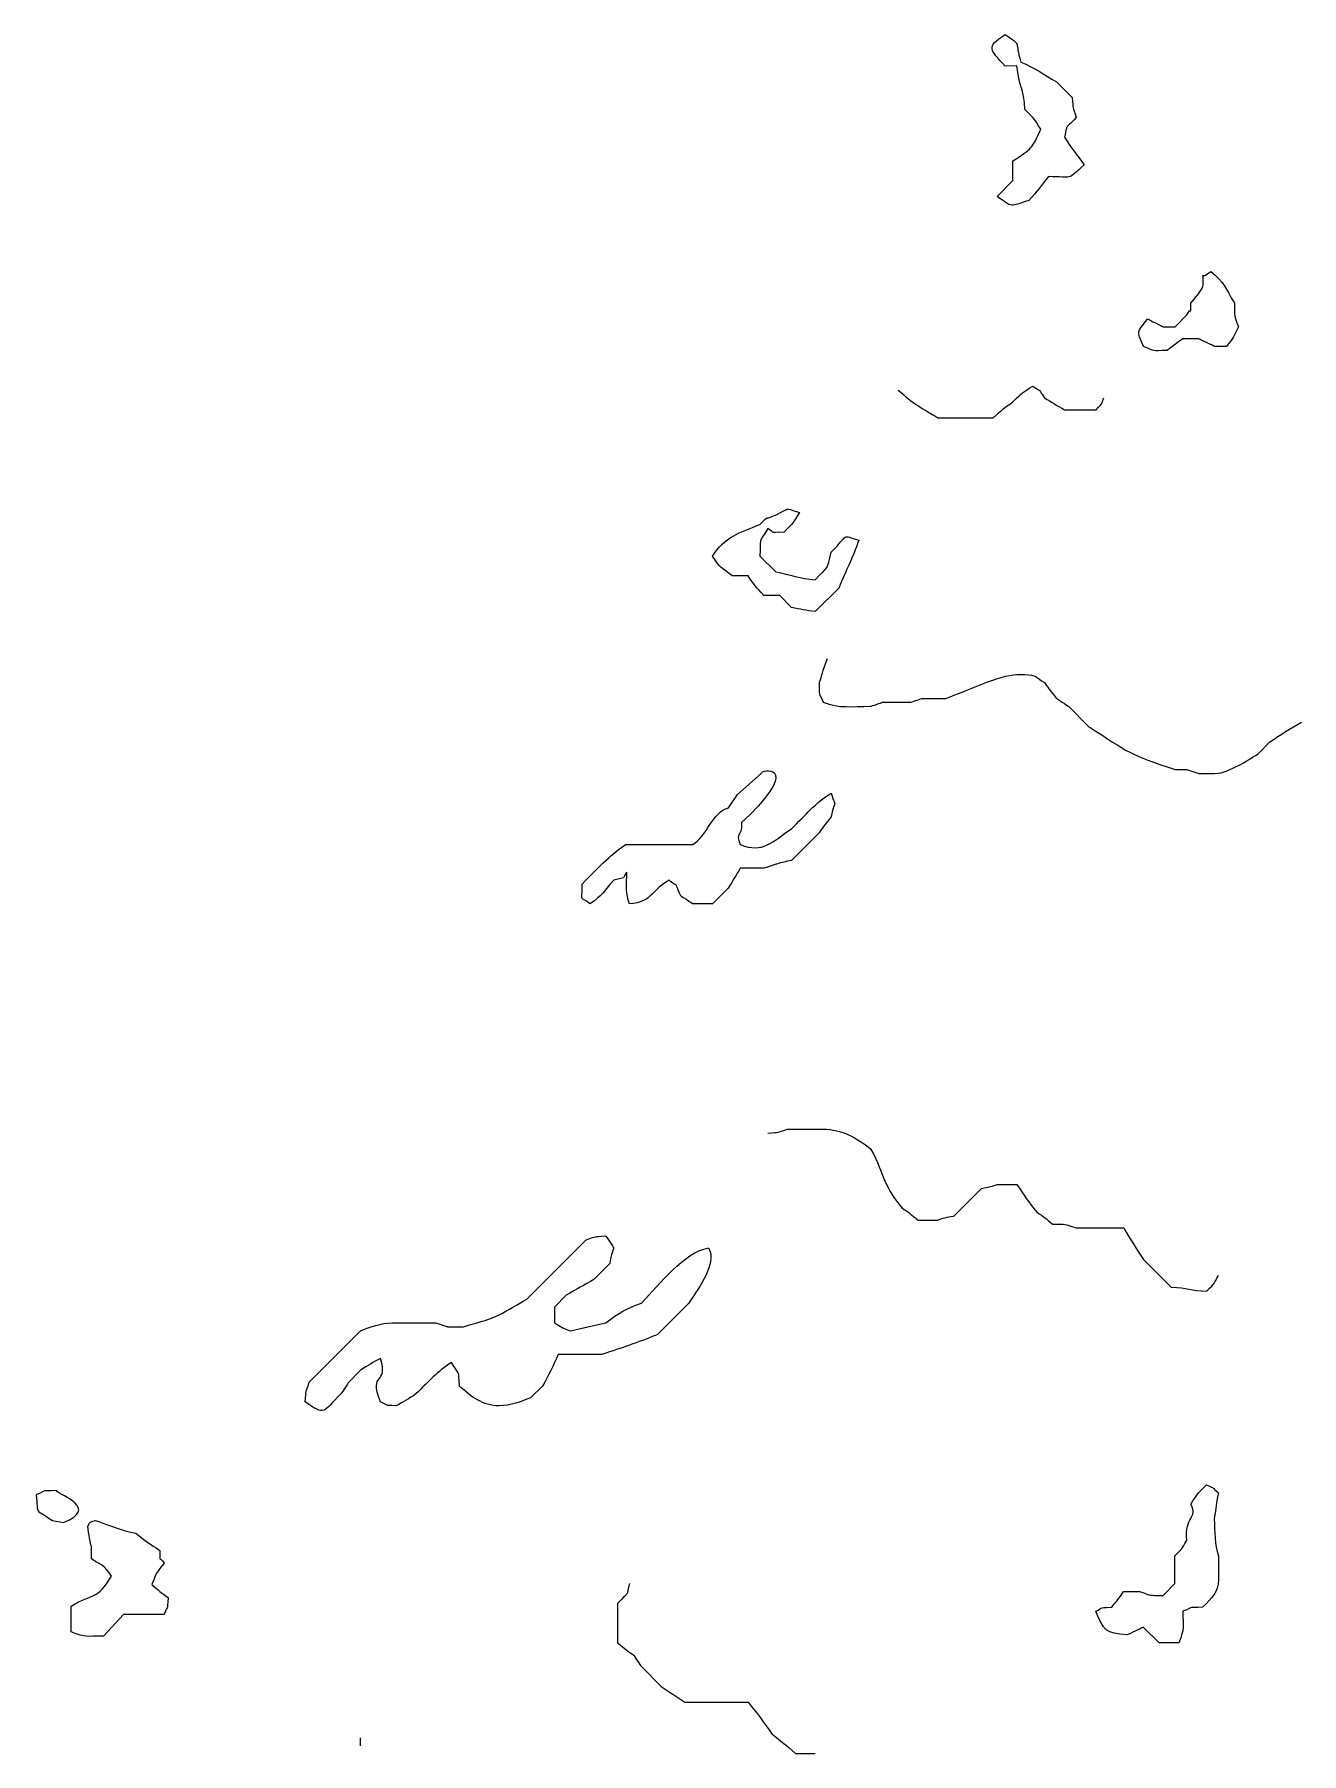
# Model space of a CAD drawing. Header units: millimetres. Extents: x -6423 to -1759, y 6 to 2012.
# Drawn here: x -2159.4 to -2111.3, y 1199.3 to 1264.5 of the extents above; entities that cross this region are included whole.
import ezdxf

# ---------------------------------------------------------------- set-up
doc = ezdxf.new("R2010")
doc.units = ezdxf.units.MM
doc.header["$MEASUREMENT"] = 0
doc.layers.add('layer 1', color=7, linetype='Continuous')

msp = doc.modelspace()

# ---------------------------------------------------------------- linework, layer by layer
at = {"layer": 'layer 1', "color": 177, "lineweight": 9}
for points, knots in [([(-2119.5545, 1259.5815), (-2119.8114, 1259.9617), (-2120.0662, 1260.2422), (-2120.304, 1260.6313), (-2120.304, 1260.6313), (-2120.1401, 1261.2347), (-2120.3476, 1260.8335), (-2119.8542, 1261.3806), (-2119.8542, 1261.3806), (-2120.0003, 1261.8206), (-2119.9678, 1261.6565), (-2120.0041, 1262.1304), (-2120.0041, 1262.1304), (-2120.0041, 1262.1304), (-2120.604, 1262.7302), (-2120.604, 1262.7302), (-2120.604, 1262.7302), (-2121.0716, 1263.0104), (-2121.454, 1263.2684), (-2121.9531, 1263.4798), (-2121.9531, 1263.4798), (-2122.2204, 1264.3038), (-2121.8787, 1264.0717), (-2122.5529, 1264.5291), (-2122.5529, 1264.5291), (-2123.2988, 1264.0229), (-2123.1284, 1263.9681), (-2122.5529, 1263.3297), (-2122.5529, 1263.3297), (-2122.5529, 1263.3297), (-2122.1031, 1263.3298), (-2122.1031, 1263.3298), (-2122.1031, 1263.3298), (-2122.046, 1262.583), (-2121.8206, 1262.4829), (-2121.8032, 1261.6805), (-2121.8032, 1261.6805), (-2121.4223, 1261.2995), (-2121.4569, 1261.3447), (-2121.2035, 1260.9308), (-2121.2035, 1260.9308), (-2121.5219, 1260.1779), (-2121.5679, 1260.1946), (-2122.2529, 1259.7315), (-2122.2529, 1259.7315), (-2122.2529, 1259.7315), (-2122.2529, 1258.9817), (-2122.2529, 1258.9817), (-2122.2529, 1258.9817), (-2122.2529, 1258.9817), (-2122.8528, 1258.3823), (-2122.8528, 1258.3823), (-2122.8528, 1258.3823), (-2122.2349, 1257.9421), (-2122.3978, 1257.9908), (-2121.6534, 1258.2324), (-2121.6534, 1258.2324), (-2121.3311, 1258.5812), (-2121.1884, 1258.7806), (-2120.9035, 1259.1318), (-2120.9035, 1259.1318), (-2119.959, 1259.1319), (-2120.2454, 1258.9586), (-2119.5545, 1259.5815)], [0, 0, 0, 0, 0.0588235, 0.0588235, 0.0588235, 0.0588235, 0.1176471, 0.1176471, 0.1176471, 0.1176471, 0.1764706, 0.1764706, 0.1764706, 0.1764706, 0.2352941, 0.2352941, 0.2352941, 0.2352941, 0.2941176, 0.2941176, 0.2941176, 0.2941176, 0.3529412, 0.3529412, 0.3529412, 0.3529412, 0.4117647, 0.4117647, 0.4117647, 0.4117647, 0.4705882, 0.4705882, 0.4705882, 0.4705882, 0.5294118, 0.5294118, 0.5294118, 0.5294118, 0.5882353, 0.5882353, 0.5882353, 0.5882353, 0.6470588, 0.6470588, 0.6470588, 0.6470588, 0.7058824, 0.7058824, 0.7058824, 0.7058824, 0.7647059, 0.7647059, 0.7647059, 0.7647059, 0.8235294, 0.8235294, 0.8235294, 0.8235294, 0.8823529, 0.8823529, 0.8823529, 0.8823529, 1, 1, 1, 1]), ([(-2113.8571, 1254.3343), (-2114.2019, 1254.9099), (-2114.234, 1255.1394), (-2114.7566, 1255.5335), (-2114.7566, 1255.5335), (-2115.2244, 1255.1462), (-2114.9782, 1255.7116), (-2115.0568, 1254.9339), (-2115.0568, 1254.9339), (-2115.2382, 1254.6501), (-2115.2874, 1254.606), (-2115.5064, 1254.3343), (-2115.5064, 1254.3343), (-2115.5064, 1253.7367), (-2115.4812, 1254.291), (-2115.6562, 1253.8846), (-2115.6562, 1253.8846), (-2115.6562, 1253.8846), (-2116.1062, 1253.4345), (-2116.1062, 1253.4345), (-2116.1062, 1253.4345), (-2116.1062, 1253.4345), (-2116.556, 1253.4348), (-2116.556, 1253.4348), (-2116.556, 1253.4348), (-2116.6515, 1253.489), (-2117.0515, 1253.6798), (-2117.1556, 1253.7344), (-2117.1556, 1253.7344), (-2117.5715, 1253.1506), (-2117.5684, 1253.3619), (-2117.3055, 1252.6848), (-2117.3055, 1252.6848), (-2116.7926, 1252.4859), (-2117.0222, 1252.5352), (-2116.4059, 1252.5352), (-2116.4059, 1252.5352), (-2116.1365, 1252.748), (-2116.0801, 1252.8017), (-2115.8063, 1252.9848), (-2115.8063, 1252.9848), (-2115.8063, 1252.9848), (-2115.2065, 1252.9849), (-2115.2065, 1252.9849), (-2115.2065, 1252.9849), (-2115.1109, 1252.9302), (-2114.7106, 1252.7394), (-2114.6068, 1252.6848), (-2114.6068, 1252.6848), (-2114.6068, 1252.6848), (-2114.1571, 1252.6848), (-2114.1571, 1252.6848), (-2114.1571, 1252.6848), (-2113.8427, 1253.1162), (-2113.9288, 1252.9797), (-2113.7074, 1253.4348), (-2113.7074, 1253.4348), (-2113.8679, 1253.9303), (-2113.8573, 1253.7684), (-2113.8571, 1254.3343)], [0, 0, 0, 0, 0.0625, 0.0625, 0.0625, 0.0625, 0.125, 0.125, 0.125, 0.125, 0.1875, 0.1875, 0.1875, 0.1875, 0.25, 0.25, 0.25, 0.25, 0.3125, 0.3125, 0.3125, 0.3125, 0.375, 0.375, 0.375, 0.375, 0.4375, 0.4375, 0.4375, 0.4375, 0.5, 0.5, 0.5, 0.5, 0.5625, 0.5625, 0.5625, 0.5625, 0.625, 0.625, 0.625, 0.625, 0.6875, 0.6875, 0.6875, 0.6875, 0.75, 0.75, 0.75, 0.75, 0.8125, 0.8125, 0.8125, 0.8125, 0.875, 0.875, 0.875, 0.875, 1, 1, 1, 1]), ([(-2126.601, 1251.0359), (-2126.0238, 1250.5029), (-2125.7202, 1250.357), (-2125.1016, 1249.9863), (-2125.1016, 1249.9863), (-2125.1016, 1249.9863), (-2123.0029, 1249.9862), (-2123.0029, 1249.9862), (-2123.0029, 1249.9862), (-2122.6503, 1250.3111), (-2122.6166, 1250.3403), (-2122.2529, 1250.5861), (-2122.2529, 1250.5861), (-2121.872, 1250.9668), (-2121.9173, 1250.9327), (-2121.5033, 1251.1857), (-2121.5033, 1251.1857), (-2121.0397, 1250.8519), (-2121.3944, 1251.2058), (-2121.0536, 1250.7359), (-2121.0536, 1250.7359), (-2120.7934, 1250.5826), (-2120.5633, 1250.4417), (-2120.304, 1250.2864), (-2120.304, 1250.2864), (-2120.304, 1250.2864), (-2119.1049, 1250.2864), (-2119.1049, 1250.2864), (-2119.1049, 1250.2864), (-2118.7929, 1250.5976), (-2118.9063, 1250.5574), (-2118.8046, 1250.7359)], [0, 0, 0, 0, 0.1111111, 0.1111111, 0.1111111, 0.1111111, 0.2222222, 0.2222222, 0.2222222, 0.2222222, 0.3333333, 0.3333333, 0.3333333, 0.3333333, 0.4444444, 0.4444444, 0.4444444, 0.4444444, 0.5555556, 0.5555556, 0.5555556, 0.5555556, 0.6666667, 0.6666667, 0.6666667, 0.6666667, 0.7777778, 0.7777778, 0.7777778, 0.7777778, 1, 1, 1, 1]), ([(-2128.1, 1245.3386), (-2128.8032, 1245.5424), (-2128.4255, 1245.5972), (-2129.1495, 1244.8887), (-2129.1495, 1244.8887), (-2129.2964, 1244.1924), (-2129.251, 1244.3792), (-2129.7493, 1243.8395), (-2129.7493, 1243.8395), (-2130.3174, 1243.883), (-2130.7037, 1244.0363), (-2131.2484, 1244.1392), (-2131.2484, 1244.1392), (-2131.2484, 1244.1392), (-2131.8482, 1244.7388), (-2131.8482, 1244.7388), (-2131.8482, 1244.7388), (-2131.832, 1245.4907), (-2131.9128, 1245.1572), (-2131.5484, 1245.7885), (-2131.5484, 1245.7885), (-2131.2433, 1245.5877), (-2131.5718, 1245.6521), (-2130.9488, 1245.6384), (-2130.9488, 1245.6384), (-2130.5679, 1246.0195), (-2130.6023, 1245.9743), (-2130.3491, 1246.3881), (-2130.3491, 1246.3881), (-2131.0328, 1246.6011), (-2130.5989, 1246.5589), (-2131.3985, 1246.2383), (-2131.3985, 1246.2383), (-2131.6641, 1246.0969), (-2131.4486, 1246.3436), (-2131.8482, 1245.9381), (-2131.8482, 1245.9381), (-2132.6092, 1245.6332), (-2133.1965, 1245.4597), (-2133.6476, 1244.7388), (-2133.6476, 1244.7388), (-2133.3046, 1244.2216), (-2133.4053, 1244.4009), (-2132.8978, 1243.9894), (-2132.8978, 1243.9894), (-2132.8978, 1243.9894), (-2132.2981, 1243.9893), (-2132.2981, 1243.9893), (-2132.2981, 1243.9893), (-2132.0538, 1243.624), (-2132.0225, 1243.5909), (-2131.6983, 1243.2394), (-2131.6983, 1243.2394), (-2131.6983, 1243.2394), (-2131.0987, 1243.2397), (-2131.0987, 1243.2397), (-2131.0987, 1243.2397), (-2131.0987, 1243.2397), (-2130.6489, 1242.7897), (-2130.6489, 1242.7897), (-2130.6489, 1242.7897), (-2130.3155, 1242.7269), (-2130.1055, 1242.6673), (-2129.7493, 1242.64), (-2129.7493, 1242.64), (-2129.7493, 1242.64), (-2128.8498, 1243.5395), (-2128.8498, 1243.5395), (-2128.8498, 1243.5395), (-2128.5913, 1244.1842), (-2128.3356, 1244.6584), (-2128.1, 1245.3386)], [0, 0, 0, 0, 0.0526316, 0.0526316, 0.0526316, 0.0526316, 0.1052632, 0.1052632, 0.1052632, 0.1052632, 0.1578947, 0.1578947, 0.1578947, 0.1578947, 0.2105263, 0.2105263, 0.2105263, 0.2105263, 0.2631579, 0.2631579, 0.2631579, 0.2631579, 0.3157895, 0.3157895, 0.3157895, 0.3157895, 0.3684211, 0.3684211, 0.3684211, 0.3684211, 0.4210526, 0.4210526, 0.4210526, 0.4210526, 0.4736842, 0.4736842, 0.4736842, 0.4736842, 0.5263158, 0.5263158, 0.5263158, 0.5263158, 0.5789474, 0.5789474, 0.5789474, 0.5789474, 0.6315789, 0.6315789, 0.6315789, 0.6315789, 0.6842105, 0.6842105, 0.6842105, 0.6842105, 0.7368421, 0.7368421, 0.7368421, 0.7368421, 0.7894737, 0.7894737, 0.7894737, 0.7894737, 0.8421053, 0.8421053, 0.8421053, 0.8421053, 0.8947368, 0.8947368, 0.8947368, 0.8947368, 1, 1, 1, 1]), ([(-2129.2997, 1240.841), (-2129.4441, 1240.4882), (-2129.4819, 1240.3036), (-2129.5994, 1239.9414), (-2129.5994, 1239.9414), (-2129.5994, 1239.3387), (-2129.6254, 1239.6448), (-2129.4494, 1239.1917), (-2129.4494, 1239.1917), (-2128.829, 1238.951), (-2128.3595, 1239.0419), (-2127.6503, 1239.0419), (-2127.6503, 1239.0419), (-2127.6413, 1239.0458), (-2127.2257, 1239.1826), (-2127.2005, 1239.1915), (-2127.2005, 1239.1915), (-2127.2005, 1239.1915), (-2126.1512, 1239.1915), (-2126.1512, 1239.1915), (-2126.1512, 1239.1915), (-2126.1421, 1239.1957), (-2125.7263, 1239.3326), (-2125.7013, 1239.3414), (-2125.7013, 1239.3414), (-2125.7013, 1239.3414), (-2124.8018, 1239.3414), (-2124.8018, 1239.3414), (-2124.8018, 1239.3414), (-2124.1231, 1239.5766), (-2122.741, 1240.2412), (-2122.1033, 1240.241), (-2122.1033, 1240.241), (-2122.1033, 1240.241), (-2121.8033, 1240.241), (-2121.8033, 1240.241), (-2121.8033, 1240.241), (-2121.367, 1240.241), (-2121.3956, 1240.1387), (-2121.0536, 1239.9414), (-2121.0536, 1239.9414), (-2120.8721, 1239.6577), (-2120.823, 1239.6132), (-2120.6037, 1239.3414), (-2120.6037, 1239.3414), (-2120.5864, 1239.332), (-2120.1795, 1239.0581), (-2120.1541, 1239.0416), (-2120.1541, 1239.0416), (-2120.1541, 1239.0416), (-2119.4044, 1238.292), (-2119.4044, 1238.292), (-2119.4044, 1238.292), (-2117.8521, 1237.2767), (-2117.8468, 1237.2073), (-2116.1059, 1236.6427), (-2116.1059, 1236.6427), (-2116.1059, 1236.6427), (-2115.6563, 1236.6427), (-2115.6563, 1236.6427), (-2115.6563, 1236.6427), (-2115.6473, 1236.6388), (-2115.2316, 1236.502), (-2115.2065, 1236.493), (-2115.2065, 1236.493), (-2115.2065, 1236.493), (-2114.6068, 1236.4928), (-2114.6068, 1236.4928), (-2114.6068, 1236.4928), (-2114.2485, 1236.493), (-2113.9992, 1236.6571), (-2113.7075, 1236.7929), (-2113.7075, 1236.7929), (-2113.4199, 1236.9436), (-2113.2333, 1237.0622), (-2112.9575, 1237.2425), (-2112.9575, 1237.2425), (-2112.9575, 1237.2425), (-2112.5078, 1237.6925), (-2112.5078, 1237.6925), (-2112.5078, 1237.6925), (-2112.0883, 1237.9667), (-2111.7469, 1238.2075), (-2111.3086, 1238.4421)], [0, 0, 0, 0, 0.0454545, 0.0454545, 0.0454545, 0.0454545, 0.0909091, 0.0909091, 0.0909091, 0.0909091, 0.1363636, 0.1363636, 0.1363636, 0.1363636, 0.1818182, 0.1818182, 0.1818182, 0.1818182, 0.2272727, 0.2272727, 0.2272727, 0.2272727, 0.2727273, 0.2727273, 0.2727273, 0.2727273, 0.3181818, 0.3181818, 0.3181818, 0.3181818, 0.3636364, 0.3636364, 0.3636364, 0.3636364, 0.4090909, 0.4090909, 0.4090909, 0.4090909, 0.4545455, 0.4545455, 0.4545455, 0.4545455, 0.5, 0.5, 0.5, 0.5, 0.5454545, 0.5454545, 0.5454545, 0.5454545, 0.5909091, 0.5909091, 0.5909091, 0.5909091, 0.6363636, 0.6363636, 0.6363636, 0.6363636, 0.6818182, 0.6818182, 0.6818182, 0.6818182, 0.7272727, 0.7272727, 0.7272727, 0.7272727, 0.7727273, 0.7727273, 0.7727273, 0.7727273, 0.8181818, 0.8181818, 0.8181818, 0.8181818, 0.8636364, 0.8636364, 0.8636364, 0.8636364, 0.9090909, 0.9090909, 0.9090909, 0.9090909, 1, 1, 1, 1]), ([(-2137.0252, 1232.5376), (-2136.7156, 1233.157), (-2137.0787, 1232.274), (-2136.7959, 1231.5455), (-2136.7959, 1231.5455), (-2135.898, 1231.6339), (-2136.0905, 1231.9593), (-2135.2965, 1232.4448), (-2135.2965, 1232.4448), (-2134.8603, 1232.0812), (-2135.1567, 1232.4971), (-2134.8467, 1231.8453), (-2134.8467, 1231.8453), (-2134.8212, 1231.8289), (-2134.4149, 1231.555), (-2134.397, 1231.5455), (-2134.397, 1231.5455), (-2134.397, 1231.5455), (-2133.6473, 1231.5452), (-2133.6473, 1231.5452), (-2133.6473, 1231.5452), (-2133.6473, 1231.5452), (-2133.0478, 1232.1452), (-2133.0478, 1232.1452), (-2133.0478, 1232.1452), (-2132.8924, 1232.4046), (-2132.7513, 1232.6346), (-2132.5978, 1232.8945), (-2132.5978, 1232.8945), (-2132.5978, 1232.8945), (-2131.6983, 1232.8948), (-2131.6983, 1232.8948), (-2131.6983, 1232.8948), (-2131.3045, 1233.0311), (-2131.0741, 1233.1144), (-2130.6489, 1233.1945), (-2130.6489, 1233.1945), (-2130.6489, 1233.1945), (-2129.5994, 1234.2439), (-2129.5994, 1234.2439), (-2129.5994, 1234.2439), (-2129.4163, 1234.518), (-2129.3626, 1234.5744), (-2129.1495, 1234.8438), (-2129.1495, 1234.8438), (-2128.999, 1235.6416), (-2128.9355, 1235.0558), (-2129.1495, 1235.7434), (-2129.1495, 1235.7434), (-2129.7425, 1235.3805), (-2130.1283, 1234.9146), (-2130.6489, 1234.3941), (-2130.6489, 1234.3941), (-2131.4064, 1233.8987), (-2131.7151, 1233.4516), (-2132.5978, 1233.7941), (-2132.5978, 1233.7941), (-2132.797, 1234.3073), (-2132.5428, 1234.0112), (-2132.5428, 1234.6275), (-2132.5428, 1234.6275), (-2132.5428, 1234.6275), (-2132.2318, 1234.9296), (-2132.2318, 1234.9296), (-2132.2318, 1234.9296), (-2130.2943, 1236.8674), (-2131.8086, 1236.6607), (-2131.8086, 1236.4885), (-2131.8086, 1236.4885), (-2131.8086, 1236.4885), (-2132.7037, 1235.6928), (-2132.7037, 1235.6928), (-2132.7037, 1235.6928), (-2132.7037, 1235.6928), (-2133.0455, 1235.1932), (-2133.0455, 1235.1932), (-2133.0455, 1235.1932), (-2133.6479, 1235.0333), (-2133.8646, 1234.1132), (-2134.397, 1233.7943), (-2134.397, 1233.7943), (-2134.397, 1233.7943), (-2136.9458, 1233.7941), (-2136.9458, 1233.7941), (-2136.9458, 1233.7941), (-2137.589, 1233.3596), (-2138.0175, 1232.8726), (-2138.595, 1232.2951), (-2138.595, 1232.2951), (-2138.5771, 1231.4714), (-2138.7113, 1231.903), (-2138.2953, 1231.5455), (-2138.2953, 1231.5455), (-2137.7852, 1231.8835), (-2137.85, 1231.9527), (-2137.3955, 1232.4449), (-2137.3955, 1232.4449), (-2137.3955, 1232.4449), (-2137.0252, 1232.5376), (-2137.0252, 1232.5376)], [0, 0, 0, 0, 0.0384615, 0.0384615, 0.0384615, 0.0384615, 0.0769231, 0.0769231, 0.0769231, 0.0769231, 0.1153846, 0.1153846, 0.1153846, 0.1153846, 0.1538462, 0.1538462, 0.1538462, 0.1538462, 0.1923077, 0.1923077, 0.1923077, 0.1923077, 0.2307692, 0.2307692, 0.2307692, 0.2307692, 0.2692308, 0.2692308, 0.2692308, 0.2692308, 0.3076923, 0.3076923, 0.3076923, 0.3076923, 0.3461538, 0.3461538, 0.3461538, 0.3461538, 0.3846154, 0.3846154, 0.3846154, 0.3846154, 0.4230769, 0.4230769, 0.4230769, 0.4230769, 0.4615385, 0.4615385, 0.4615385, 0.4615385, 0.5, 0.5, 0.5, 0.5, 0.5384615, 0.5384615, 0.5384615, 0.5384615, 0.5769231, 0.5769231, 0.5769231, 0.5769231, 0.6153846, 0.6153846, 0.6153846, 0.6153846, 0.6538462, 0.6538462, 0.6538462, 0.6538462, 0.6923077, 0.6923077, 0.6923077, 0.6923077, 0.7307692, 0.7307692, 0.7307692, 0.7307692, 0.7692308, 0.7692308, 0.7692308, 0.7692308, 0.8076923, 0.8076923, 0.8076923, 0.8076923, 0.8461538, 0.8461538, 0.8461538, 0.8461538, 0.8846154, 0.8846154, 0.8846154, 0.8846154, 0.9230769, 0.9230769, 0.9230769, 0.9230769, 1, 1, 1, 1]), ([(-2131.5484, 1222.8496), (-2131.055, 1222.8886), (-2131.2601, 1222.8466), (-2130.7987, 1222.9996), (-2130.7987, 1222.9996), (-2130.7987, 1222.9996), (-2130.349, 1222.9995), (-2130.349, 1222.9995), (-2130.349, 1222.9995), (-2130.349, 1222.9995), (-2129.4494, 1222.9996), (-2129.4494, 1222.9996), (-2129.4494, 1222.9996), (-2128.7419, 1222.9995), (-2128.1845, 1222.6714), (-2127.6503, 1222.2501), (-2127.6503, 1222.2501), (-2127.3519, 1221.7326), (-2127.2929, 1221.4217), (-2127.0506, 1220.9006), (-2127.0506, 1220.9006), (-2126.8248, 1220.4779), (-2126.7669, 1220.3909), (-2126.4511, 1220.0011), (-2126.4511, 1220.0011), (-2126.1674, 1219.8193), (-2126.1228, 1219.7707), (-2125.8512, 1219.5514), (-2125.8512, 1219.5514), (-2125.8512, 1219.5514), (-2125.1016, 1219.5514), (-2125.1016, 1219.5514), (-2125.1016, 1219.5514), (-2124.7331, 1219.684), (-2124.8447, 1219.6351), (-2124.5019, 1219.7014), (-2124.5019, 1219.7014), (-2124.5019, 1219.7014), (-2123.4525, 1220.7507), (-2123.4525, 1220.7507), (-2123.4525, 1220.7507), (-2123.1303, 1220.8183), (-2123.1946, 1220.7874), (-2122.8527, 1220.9006), (-2122.8527, 1220.9006), (-2122.8527, 1220.9006), (-2122.1031, 1220.9007), (-2122.1031, 1220.9007), (-2122.1031, 1220.9007), (-2121.8469, 1220.5091), (-2121.6608, 1220.2304), (-2121.3534, 1219.8509), (-2121.3534, 1219.8509), (-2121.0697, 1219.6697), (-2121.0254, 1219.6205), (-2120.7538, 1219.4013), (-2120.7538, 1219.4013), (-2120.1643, 1219.3887), (-2120.3836, 1219.4231), (-2119.8544, 1219.2514), (-2119.8544, 1219.2514), (-2119.8544, 1219.2514), (-2118.0551, 1219.2516), (-2118.0551, 1219.2516), (-2118.0551, 1219.2516), (-2117.8043, 1218.8326), (-2117.5767, 1218.4669), (-2117.3057, 1218.0521), (-2117.3057, 1218.0521), (-2117.3057, 1218.0521), (-2116.256, 1217.0027), (-2116.256, 1217.0027), (-2116.256, 1217.0027), (-2115.6276, 1216.9889), (-2115.5351, 1216.8661), (-2114.9068, 1216.8527), (-2114.9068, 1216.8527), (-2114.5552, 1217.204), (-2114.666, 1217.1056), (-2114.4569, 1217.4525)], [0, 0, 0, 0, 0.047619, 0.047619, 0.047619, 0.047619, 0.0952381, 0.0952381, 0.0952381, 0.0952381, 0.1428571, 0.1428571, 0.1428571, 0.1428571, 0.1904762, 0.1904762, 0.1904762, 0.1904762, 0.2380952, 0.2380952, 0.2380952, 0.2380952, 0.2857143, 0.2857143, 0.2857143, 0.2857143, 0.3333333, 0.3333333, 0.3333333, 0.3333333, 0.3809524, 0.3809524, 0.3809524, 0.3809524, 0.4285714, 0.4285714, 0.4285714, 0.4285714, 0.4761905, 0.4761905, 0.4761905, 0.4761905, 0.5238095, 0.5238095, 0.5238095, 0.5238095, 0.5714286, 0.5714286, 0.5714286, 0.5714286, 0.6190476, 0.6190476, 0.6190476, 0.6190476, 0.6666667, 0.6666667, 0.6666667, 0.6666667, 0.7142857, 0.7142857, 0.7142857, 0.7142857, 0.7619048, 0.7619048, 0.7619048, 0.7619048, 0.8095238, 0.8095238, 0.8095238, 0.8095238, 0.8571429, 0.8571429, 0.8571429, 0.8571429, 0.9047619, 0.9047619, 0.9047619, 0.9047619, 1, 1, 1, 1]), ([(-2133.7974, 1218.5017), (-2134.7908, 1218.2924), (-2135.5943, 1217.1548), (-2136.3463, 1216.4028), (-2136.3463, 1216.4028), (-2136.9459, 1216.1623), (-2137.1608, 1216.0752), (-2137.6954, 1215.6531), (-2137.6954, 1215.6531), (-2138.1694, 1215.5636), (-2138.5706, 1215.4428), (-2139.0447, 1215.3532), (-2139.0447, 1215.3532), (-2139.3697, 1215.4703), (-2139.3609, 1215.4861), (-2139.6445, 1215.6534), (-2139.6445, 1215.6534), (-2139.6445, 1215.6534), (-2139.6445, 1216.2529), (-2139.6445, 1216.2529), (-2139.6445, 1216.2529), (-2139.6445, 1216.2529), (-2139.1947, 1216.7025), (-2139.1947, 1216.7025), (-2139.1947, 1216.7025), (-2138.828, 1216.9223), (-2138.5119, 1217.0827), (-2138.1452, 1217.3023), (-2138.1452, 1217.3023), (-2138.1452, 1217.3023), (-2137.5454, 1217.9022), (-2137.5454, 1217.9022), (-2137.5454, 1217.9022), (-2137.4781, 1218.2242), (-2137.5089, 1218.1601), (-2137.3955, 1218.5019), (-2137.3955, 1218.5019), (-2137.4052, 1218.5193), (-2137.6791, 1218.9261), (-2137.6956, 1218.9516), (-2137.6956, 1218.9516), (-2138.2102, 1218.9111), (-2137.9656, 1218.9571), (-2138.4449, 1218.8018), (-2138.4449, 1218.8018), (-2138.4449, 1218.8018), (-2140.6939, 1216.5527), (-2140.6939, 1216.5527), (-2140.6939, 1216.5527), (-2141.044, 1216.3433), (-2141.388, 1216.1432), (-2141.7434, 1215.9529), (-2141.7434, 1215.9529), (-2142.2852, 1215.7011), (-2142.5483, 1215.6797), (-2143.0927, 1215.5032), (-2143.0927, 1215.5032), (-2143.0927, 1215.5032), (-2143.6925, 1215.5032), (-2143.6925, 1215.5032), (-2143.6925, 1215.5032), (-2143.7017, 1215.5075), (-2144.1171, 1215.6441), (-2144.1424, 1215.6534), (-2144.1424, 1215.6534), (-2144.1424, 1215.6534), (-2145.0419, 1215.6531), (-2145.0419, 1215.6531), (-2145.0419, 1215.6531), (-2145.0419, 1215.6531), (-2145.7914, 1215.6534), (-2145.7914, 1215.6534), (-2145.7914, 1215.6534), (-2146.2535, 1215.6534), (-2146.5903, 1215.4921), (-2146.9909, 1215.3534), (-2146.9909, 1215.3534), (-2146.9909, 1215.3534), (-2148.9399, 1213.4043), (-2148.9399, 1213.4043), (-2148.9399, 1213.4043), (-2149.0857, 1212.9642), (-2149.0533, 1213.1285), (-2149.0898, 1212.6547), (-2149.0898, 1212.6547), (-2148.3187, 1212.1052), (-2148.4398, 1212.2705), (-2147.7406, 1212.9547), (-2147.7406, 1212.9547), (-2147.7309, 1212.972), (-2147.4571, 1213.379), (-2147.4405, 1213.4043), (-2147.4405, 1213.4043), (-2147.4405, 1213.4043), (-2146.9909, 1213.8543), (-2146.9909, 1213.8543), (-2146.9909, 1213.8543), (-2146.7199, 1214.0354), (-2146.5208, 1214.1543), (-2146.2412, 1214.3039), (-2146.2412, 1214.3039), (-2145.9118, 1213.2462), (-2146.7049, 1213.8493), (-2146.2413, 1212.6546), (-2146.2413, 1212.6546), (-2145.8078, 1212.4683), (-2146.1868, 1212.5477), (-2145.6414, 1212.5047), (-2145.6414, 1212.5047), (-2145.3543, 1212.6554), (-2145.1676, 1212.7741), (-2144.8918, 1212.9547), (-2144.8918, 1212.9547), (-2144.3847, 1213.462), (-2144.1076, 1213.7723), (-2143.5425, 1214.1539), (-2143.5425, 1214.1539), (-2143.2066, 1213.5717), (-2143.2937, 1213.9183), (-2143.2426, 1213.2543), (-2143.2426, 1213.2543), (-2142.8025, 1212.8479), (-2142.3504, 1212.505), (-2141.7434, 1212.5047), (-2141.7434, 1212.5047), (-2141.2811, 1212.505), (-2140.9446, 1212.666), (-2140.5441, 1212.8045), (-2140.5441, 1212.8045), (-2140.5441, 1212.8045), (-2140.0945, 1213.2543), (-2140.0945, 1213.2543), (-2140.0945, 1213.2543), (-2139.855, 1213.654), (-2139.6871, 1214.0396), (-2139.4944, 1214.4538), (-2139.4944, 1214.4538), (-2139.4944, 1214.4538), (-2137.8454, 1214.4537), (-2137.8454, 1214.4537), (-2137.8454, 1214.4537), (-2137.0232, 1214.7206), (-2136.5508, 1214.881), (-2135.7462, 1215.2035), (-2135.7462, 1215.2035), (-2135.7462, 1215.2035), (-2134.5469, 1216.403), (-2134.5469, 1216.403), (-2134.5469, 1216.403), (-2134.3073, 1216.7695), (-2134.0922, 1217.0415), (-2133.9051, 1217.4523), (-2133.9051, 1217.4523), (-2133.5205, 1218.2971), (-2133.8109, 1218.393), (-2133.7974, 1218.5017)], [0, 0, 0, 0, 0.025, 0.025, 0.025, 0.025, 0.05, 0.05, 0.05, 0.05, 0.075, 0.075, 0.075, 0.075, 0.1, 0.1, 0.1, 0.1, 0.125, 0.125, 0.125, 0.125, 0.15, 0.15, 0.15, 0.15, 0.175, 0.175, 0.175, 0.175, 0.2, 0.2, 0.2, 0.2, 0.225, 0.225, 0.225, 0.225, 0.25, 0.25, 0.25, 0.25, 0.275, 0.275, 0.275, 0.275, 0.3, 0.3, 0.3, 0.3, 0.325, 0.325, 0.325, 0.325, 0.35, 0.35, 0.35, 0.35, 0.375, 0.375, 0.375, 0.375, 0.4, 0.4, 0.4, 0.4, 0.425, 0.425, 0.425, 0.425, 0.45, 0.45, 0.45, 0.45, 0.475, 0.475, 0.475, 0.475, 0.5, 0.5, 0.5, 0.5, 0.525, 0.525, 0.525, 0.525, 0.55, 0.55, 0.55, 0.55, 0.575, 0.575, 0.575, 0.575, 0.6, 0.6, 0.6, 0.6, 0.625, 0.625, 0.625, 0.625, 0.65, 0.65, 0.65, 0.65, 0.675, 0.675, 0.675, 0.675, 0.7, 0.7, 0.7, 0.7, 0.725, 0.725, 0.725, 0.725, 0.75, 0.75, 0.75, 0.75, 0.775, 0.775, 0.775, 0.775, 0.8, 0.8, 0.8, 0.8, 0.825, 0.825, 0.825, 0.825, 0.85, 0.85, 0.85, 0.85, 0.875, 0.875, 0.875, 0.875, 0.9, 0.9, 0.9, 0.9, 0.925, 0.925, 0.925, 0.925, 0.95, 0.95, 0.95, 0.95, 1, 1, 1, 1]), ([(-2158.2562, 1208.0727), (-2158.2562, 1208.0727), (-2158.6812, 1208.1504), (-2158.6812, 1208.1504), (-2158.6812, 1208.1504), (-2159.3622, 1208.6501), (-2159.2164, 1208.2984), (-2159.2933, 1209.1258), (-2159.2933, 1209.1258), (-2158.8049, 1209.3319), (-2159.1471, 1209.274), (-2158.5282, 1209.288), (-2158.5282, 1209.288), (-2158.3681, 1209.0727), (-2156.8911, 1208.6439), (-2158.2562, 1208.0727)], [0, 0, 0, 0, 0.2, 0.2, 0.2, 0.2, 0.4, 0.4, 0.4, 0.4, 0.6, 0.6, 0.6, 0.6, 1, 1, 1, 1]), ([(-2115.6616, 1207.4092), (-2115.8853, 1207.0163), (-2115.7728, 1207.1768), (-2116.1113, 1206.8094), (-2116.1113, 1206.8094), (-2116.1113, 1206.8094), (-2116.1116, 1205.76), (-2116.1116, 1205.76), (-2116.1116, 1205.76), (-2116.1116, 1205.76), (-2116.5612, 1205.3102), (-2116.5612, 1205.3102), (-2116.5612, 1205.3102), (-2117.1507, 1205.323), (-2116.9312, 1205.2883), (-2117.4607, 1205.4603), (-2117.4607, 1205.4603), (-2117.4607, 1205.4603), (-2118.0606, 1205.4603), (-2118.0606, 1205.4603), (-2118.0606, 1205.4603), (-2118.2421, 1205.1766), (-2118.2912, 1205.132), (-2118.5102, 1204.8604), (-2118.5102, 1204.8604), (-2119.0893, 1204.8604), (-2118.8045, 1204.8316), (-2119.11, 1204.7107), (-2119.11, 1204.7107), (-2118.7987, 1203.9743), (-2118.7721, 1203.8771), (-2117.9106, 1203.8111), (-2117.9106, 1203.8111), (-2117.8148, 1203.8653), (-2117.4147, 1204.0562), (-2117.3109, 1204.1107), (-2117.3109, 1204.1107), (-2117.3109, 1204.1107), (-2116.7111, 1203.511), (-2116.7111, 1203.511), (-2116.7111, 1203.511), (-2116.7111, 1203.511), (-2115.9616, 1203.5112), (-2115.9616, 1203.5112), (-2115.9616, 1203.5112), (-2115.7387, 1204.0849), (-2115.8117, 1204.0612), (-2115.8117, 1204.7105), (-2115.8117, 1204.7105), (-2115.333, 1204.9003), (-2115.6685, 1204.8472), (-2115.0621, 1204.8605), (-2115.0621, 1204.8605), (-2114.7406, 1205.2085), (-2114.4623, 1205.4292), (-2114.4624, 1205.9099), (-2114.4624, 1205.9099), (-2114.4624, 1205.9099), (-2114.4623, 1206.3596), (-2114.4623, 1206.3596), (-2114.4623, 1206.3596), (-2114.4623, 1206.3596), (-2114.4623, 1206.8094), (-2114.4623, 1206.8094), (-2114.4623, 1206.8094), (-2114.6066, 1207.2545), (-2114.591, 1207.7267), (-2114.6288, 1208.2207), (-2114.6288, 1208.2207), (-2114.5251, 1208.7136), (-2114.566, 1208.7159), (-2114.4623, 1209.2081), (-2114.4623, 1209.2081), (-2114.7664, 1209.4484), (-2114.5451, 1209.3411), (-2114.912, 1209.5081), (-2114.912, 1209.5081), (-2115.2901, 1209.1221), (-2115.255, 1209.1842), (-2115.5118, 1208.7585), (-2115.5118, 1208.7585), (-2115.2076, 1208.2445), (-2115.7668, 1208.3114), (-2115.6616, 1207.4092)], [0, 0, 0, 0, 0.0454545, 0.0454545, 0.0454545, 0.0454545, 0.0909091, 0.0909091, 0.0909091, 0.0909091, 0.1363636, 0.1363636, 0.1363636, 0.1363636, 0.1818182, 0.1818182, 0.1818182, 0.1818182, 0.2272727, 0.2272727, 0.2272727, 0.2272727, 0.2727273, 0.2727273, 0.2727273, 0.2727273, 0.3181818, 0.3181818, 0.3181818, 0.3181818, 0.3636364, 0.3636364, 0.3636364, 0.3636364, 0.4090909, 0.4090909, 0.4090909, 0.4090909, 0.4545455, 0.4545455, 0.4545455, 0.4545455, 0.5, 0.5, 0.5, 0.5, 0.5454545, 0.5454545, 0.5454545, 0.5454545, 0.5909091, 0.5909091, 0.5909091, 0.5909091, 0.6363636, 0.6363636, 0.6363636, 0.6363636, 0.6818182, 0.6818182, 0.6818182, 0.6818182, 0.7272727, 0.7272727, 0.7272727, 0.7272727, 0.7727273, 0.7727273, 0.7727273, 0.7727273, 0.8181818, 0.8181818, 0.8181818, 0.8181818, 0.8636364, 0.8636364, 0.8636364, 0.8636364, 0.9090909, 0.9090909, 0.9090909, 0.9090909, 1, 1, 1, 1]), ([(-2157.9664, 1203.9339), (-2157.3809, 1203.6923), (-2157.4051, 1203.7713), (-2156.7427, 1203.7715), (-2156.7427, 1203.7715), (-2156.7427, 1203.7715), (-2155.9774, 1204.5839), (-2155.9774, 1204.5839), (-2155.9774, 1204.5839), (-2155.9774, 1204.5839), (-2154.4474, 1204.5839), (-2154.4474, 1204.5839), (-2154.4474, 1204.5839), (-2154.257, 1205.054), (-2154.338, 1204.643), (-2154.2942, 1205.2346), (-2154.2942, 1205.2346), (-2154.5789, 1205.428), (-2154.6355, 1205.4945), (-2154.9063, 1205.7221), (-2154.9063, 1205.7221), (-2154.6846, 1206.2966), (-2154.8147, 1206.0403), (-2154.4474, 1206.535), (-2154.4474, 1206.535), (-2154.6449, 1206.8717), (-2154.6004, 1206.4771), (-2154.6007, 1207.0225), (-2154.6007, 1207.0225), (-2155.0069, 1207.2812), (-2155.1233, 1207.3415), (-2155.5184, 1207.6728), (-2155.5184, 1207.6728), (-2156.0613, 1207.7817), (-2156.5368, 1207.9725), (-2157.0483, 1208.1604), (-2157.0483, 1208.1604), (-2157.2015, 1208.1157), (-2157.2447, 1208.132), (-2157.3421, 1207.9386), (-2157.3421, 1207.9386), (-2157.2972, 1207.6368), (-2157.2391, 1207.2745), (-2157.2015, 1207.1853), (-2157.2015, 1207.1853), (-2157.2015, 1207.1853), (-2157.2016, 1206.6975), (-2157.2016, 1206.6975), (-2157.2016, 1206.6975), (-2156.6726, 1206.3607), (-2156.7777, 1206.5148), (-2156.4365, 1206.047), (-2156.4365, 1206.047), (-2156.9864, 1205.1125), (-2157.1362, 1205.4183), (-2157.9664, 1204.9091), (-2157.9664, 1204.9091), (-2157.9664, 1204.9091), (-2157.9664, 1203.9339), (-2157.9664, 1203.9339)], [0, 0, 0, 0, 0.0625, 0.0625, 0.0625, 0.0625, 0.125, 0.125, 0.125, 0.125, 0.1875, 0.1875, 0.1875, 0.1875, 0.25, 0.25, 0.25, 0.25, 0.3125, 0.3125, 0.3125, 0.3125, 0.375, 0.375, 0.375, 0.375, 0.4375, 0.4375, 0.4375, 0.4375, 0.5, 0.5, 0.5, 0.5, 0.5625, 0.5625, 0.5625, 0.5625, 0.625, 0.625, 0.625, 0.625, 0.6875, 0.6875, 0.6875, 0.6875, 0.75, 0.75, 0.75, 0.75, 0.8125, 0.8125, 0.8125, 0.8125, 0.875, 0.875, 0.875, 0.875, 1, 1, 1, 1]), ([(-2136.7959, 1205.7581), (-2136.9556, 1205.1703), (-2136.7457, 1205.551), (-2137.2457, 1205.0087), (-2137.2457, 1205.0087), (-2137.2457, 1205.0087), (-2137.2456, 1203.5093), (-2137.2456, 1203.5093), (-2137.2456, 1203.5093), (-2136.976, 1203.2962), (-2136.92, 1203.2427), (-2136.6458, 1203.0594), (-2136.6458, 1203.0594), (-2136.6363, 1203.0417), (-2136.3623, 1202.6352), (-2136.346, 1202.6097), (-2136.346, 1202.6097), (-2136.346, 1202.6097), (-2135.5964, 1201.8602), (-2135.5964, 1201.8602), (-2135.5964, 1201.8602), (-2135.2926, 1201.6614), (-2135.0006, 1201.4589), (-2134.697, 1201.2603), (-2134.697, 1201.2603), (-2134.697, 1201.2603), (-2132.2982, 1201.2603), (-2132.2982, 1201.2603), (-2132.2982, 1201.2603), (-2131.9723, 1200.8585), (-2131.6806, 1200.4781), (-2131.3985, 1200.0612), (-2131.3985, 1200.0612), (-2131.0473, 1199.776), (-2130.8479, 1199.6336), (-2130.4989, 1199.3112), (-2130.4989, 1199.3112), (-2130.4989, 1199.3112), (-2129.7493, 1199.3113), (-2129.7493, 1199.3113)], [0, 0, 0, 0, 0.0909091, 0.0909091, 0.0909091, 0.0909091, 0.1818182, 0.1818182, 0.1818182, 0.1818182, 0.2727273, 0.2727273, 0.2727273, 0.2727273, 0.3636364, 0.3636364, 0.3636364, 0.3636364, 0.4545455, 0.4545455, 0.4545455, 0.4545455, 0.5454545, 0.5454545, 0.5454545, 0.5454545, 0.6363636, 0.6363636, 0.6363636, 0.6363636, 0.7272727, 0.7272727, 0.7272727, 0.7272727, 0.8181818, 0.8181818, 0.8181818, 0.8181818, 1, 1, 1, 1])]:
    msp.add_open_spline(points, degree=3, knots=knots, dxfattribs=at)
msp.add_open_spline([(-2146.9907, 1199.6113), (-2146.9907, 1199.6113), (-2146.9909, 1199.9111), (-2146.9909, 1199.9111)], degree=3, dxfattribs=at)

doc.saveas('drawing.dxf')
